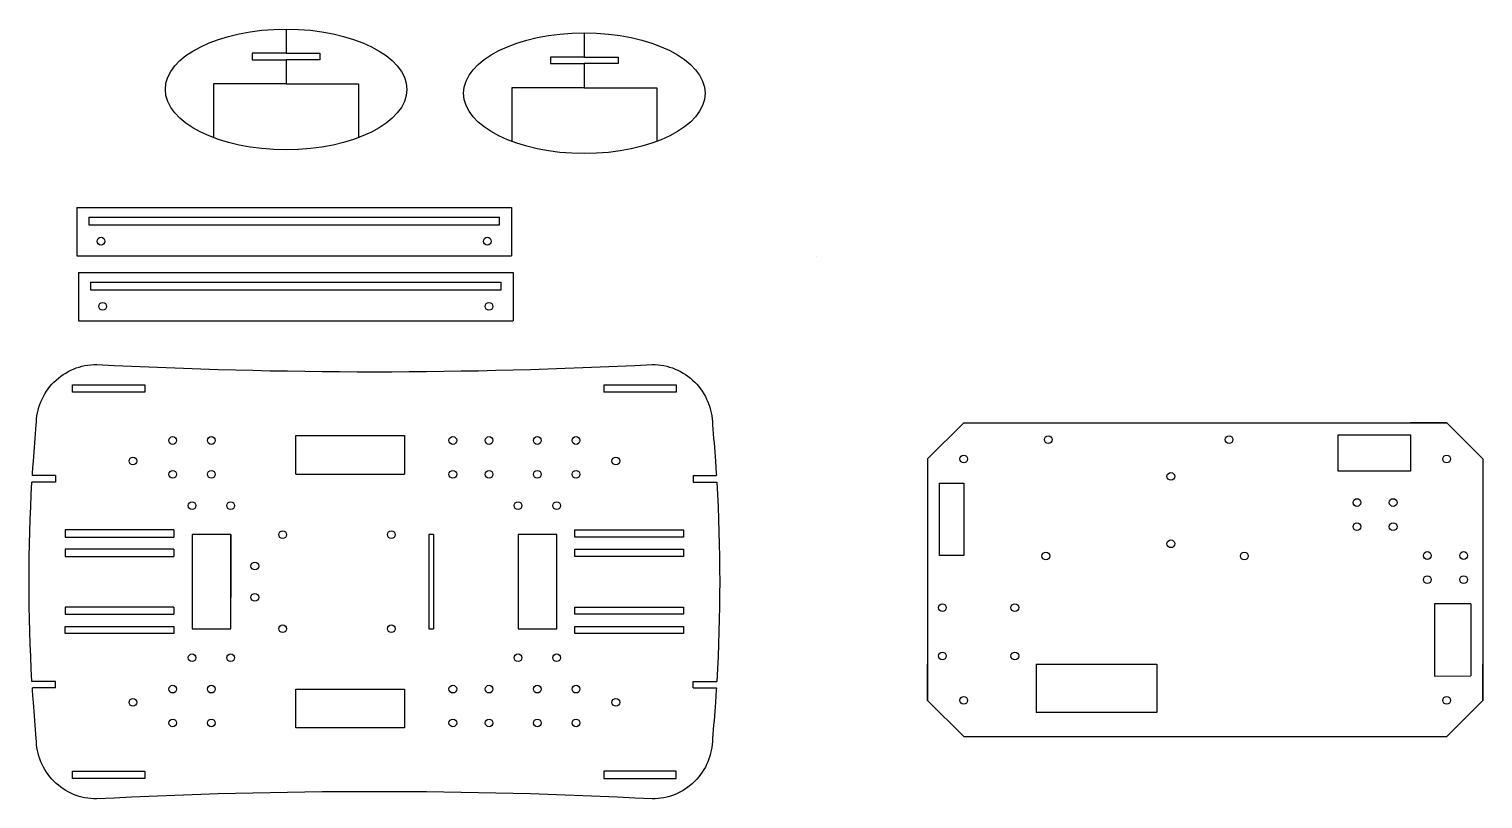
# Model space of a CAD drawing. Header units: centimetres. Extents: x 3.5 to 63.7, y 4.4 to 36.3.
import ezdxf

# ---------------------------------------------------------------- set-up
doc = ezdxf.new("R2010")
doc.units = ezdxf.units.CM
doc.header["$MEASUREMENT"] = 0

msp = doc.modelspace()

# ---------------------------------------------------------------- linework, layer by layer
for p, q in [((14.111, 36.255), (14.111, 35.255)), ((26.462, 36.096), (26.462, 35.096)), ((14.111, 35.255), (12.711, 35.255)), ((12.711, 35.255), (12.711, 34.985)), ((12.711, 34.985), (14.111, 34.985)), ((14.111, 35.255), (15.511, 35.255)), ((14.111, 34.985), (14.111, 33.985)), ((15.511, 34.985), (14.111, 34.985)), ((15.511, 35.255), (15.511, 34.985)), ((26.462, 35.096), (25.062, 35.096)), ((25.062, 35.096), (25.062, 34.826)), ((26.462, 35.096), (27.862, 35.096)), ((27.862, 35.096), (27.862, 34.826)), ((25.062, 34.826), (26.462, 34.826)), ((26.462, 34.826), (26.462, 33.826)), ((27.862, 34.826), (26.462, 34.826)), ((14.111, 33.985), (11.111, 33.985)), ((11.111, 33.985), (11.111, 31.755)), ((14.111, 33.985), (17.111, 33.985)), ((17.111, 33.985), (17.111, 31.755)), ((26.462, 33.826), (23.462, 33.826)), ((23.462, 33.826), (23.462, 31.596)), ((26.462, 33.826), (29.462, 33.826)), ((29.462, 33.826), (29.462, 31.596)), ((5.447, 28.867), (23.447, 28.867)), ((5.447, 28.867), (5.447, 26.867)), ((5.947, 28.467), (22.947, 28.467)), ((5.947, 28.467), (5.947, 28.147)), ((22.947, 28.147), (22.947, 28.467)), ((23.447, 28.867), (23.447, 26.867)), ((5.947, 28.147), (22.947, 28.147)), ((5.447, 26.867), (23.447, 26.867)), ((36.096, 26.826), (36.096, 26.826)), ((5.513, 26.167), (23.513, 26.167)), ((5.513, 26.167), (5.513, 24.167)), ((23.513, 26.167), (23.513, 24.167)), ((6.013, 25.767), (23.013, 25.767)), ((6.013, 25.767), (6.013, 25.447)), ((6.013, 25.447), (23.013, 25.447)), ((23.013, 25.447), (23.013, 25.767)), ((5.513, 24.167), (23.513, 24.167)), ((5.268, 21.21), (5.268, 21.51)), ((5.268, 21.51), (8.268, 21.51)), ((8.268, 21.21), (5.268, 21.21)), ((8.268, 21.51), (8.268, 21.21)), ((27.268, 21.51), (30.268, 21.51)), ((27.268, 21.51), (27.268, 21.21)), ((30.268, 21.21), (27.268, 21.21)), ((30.268, 21.51), (30.268, 21.21)), ((42.175, 19.945), (40.675, 18.445)), ((42.175, 19.945), (62.175, 19.945)), ((42.175, 19.945), (44.175, 19.945)), ((44.175, 19.945), (45.675, 19.945)), ((62.175, 19.945), (60.675, 19.945)), ((62.175, 19.945), (63.675, 18.445)), ((3.768, 19.86), (3.768, 19.86)), ((3.768, 19.86), (3.768, 19.86)), ((14.518, 17.81), (14.518, 19.41)), ((14.518, 19.41), (19.018, 19.41)), ((19.018, 19.41), (19.018, 17.81)), ((57.675, 17.945), (57.675, 19.445)), ((57.675, 19.445), (60.675, 19.445)), ((60.675, 19.445), (60.675, 17.945)), ((40.675, 18.445), (40.675, 8.445)), ((40.675, 18.445), (40.675, 17.445)), ((63.675, 18.445), (63.675, 8.445)), ((4.568, 17.49), (3.589, 17.49)), ((4.568, 17.76), (3.605, 17.76)), ((4.568, 17.76), (4.568, 17.49)), ((14.518, 17.81), (19.018, 17.81)), ((30.968, 17.76), (30.968, 17.49)), ((30.968, 17.76), (31.931, 17.76)), ((30.968, 17.49), (31.947, 17.49)), ((60.675, 17.945), (57.675, 17.945)), ((41.175, 14.445), (41.175, 17.445)), ((41.175, 17.445), (42.175, 17.445)), ((42.175, 17.445), (42.175, 14.445)), ((9.468, 15.51), (4.968, 15.51)), ((4.968, 15.51), (4.968, 15.21)), ((4.968, 15.21), (9.468, 15.21)), ((9.468, 15.51), (9.468, 15.21)), ((11.818, 15.31), (10.218, 15.31)), ((10.218, 15.31), (10.218, 11.41)), ((11.818, 11.41), (11.818, 15.31)), ((11.818, 15.31), (11.818, 14.01)), ((20.218, 15.31), (20.018, 15.31)), ((20.018, 15.31), (20.018, 11.41)), ((20.218, 15.31), (20.218, 11.41)), ((23.718, 15.31), (23.718, 11.41)), ((25.318, 15.31), (23.718, 15.31)), ((25.318, 11.41), (25.318, 15.31)), ((26.068, 15.51), (30.568, 15.51)), ((26.068, 15.21), (26.068, 15.51)), ((30.568, 15.21), (26.068, 15.21)), ((30.568, 15.51), (30.568, 15.21)), ((9.468, 14.71), (4.968, 14.71)), ((4.968, 14.71), (4.968, 14.41)), ((9.468, 14.71), (9.468, 14.41)), ((26.068, 14.71), (30.568, 14.71)), ((26.068, 14.41), (26.068, 14.71)), ((30.568, 14.71), (30.568, 14.41)), ((4.968, 14.41), (9.468, 14.41)), ((11.818, 14.01), (11.818, 12.71)), ((30.568, 14.41), (26.068, 14.41)), ((42.175, 14.445), (41.175, 14.445)), ((9.468, 12.31), (4.968, 12.31)), ((4.968, 12.31), (4.968, 12.01)), ((9.468, 12.31), (9.468, 12.01)), ((26.068, 12.31), (30.568, 12.31)), ((26.068, 12.01), (26.068, 12.31)), ((30.568, 12.31), (30.568, 12.01)), ((63.175, 12.445), (61.675, 12.445)), ((61.675, 12.445), (61.675, 9.445)), ((63.175, 12.445), (63.175, 9.455)), ((4.968, 12.01), (9.468, 12.01)), ((4.968, 11.21), (4.968, 11.51)), ((4.968, 11.51), (9.468, 11.51)), ((9.468, 11.51), (9.468, 11.21)), ((30.568, 12.01), (26.068, 12.01)), ((26.068, 11.51), (30.568, 11.51)), ((26.068, 11.21), (26.068, 11.51)), ((30.568, 11.51), (30.568, 11.21)), ((9.468, 11.21), (4.968, 11.21)), ((10.218, 11.41), (11.818, 11.41)), ((20.018, 11.41), (20.218, 11.41)), ((23.718, 11.41), (25.318, 11.41)), ((30.568, 11.21), (26.068, 11.21)), ((40.675, 8.445), (40.675, 9.945)), ((45.175, 9.945), (50.175, 9.945)), ((45.175, 9.945), (45.175, 7.945)), ((50.175, 9.945), (50.175, 7.945)), ((63.675, 8.445), (63.675, 9.945)), ((4.568, 9.23), (3.589, 9.23)), ((4.568, 8.96), (4.568, 9.23)), ((30.968, 8.96), (30.968, 9.23)), ((30.968, 9.23), (31.947, 9.23)), ((61.675, 9.445), (63.175, 9.455)), ((63.675, 8.445), (63.675, 9.445)), ((3.768, 8.96), (3.605, 8.96)), ((4.568, 8.96), (3.605, 8.96)), ((14.518, 8.91), (19.018, 8.91)), ((14.518, 7.31), (14.518, 8.91)), ((14.518, 8.91), (19.018, 8.91)), ((19.018, 8.91), (19.018, 7.31)), ((30.968, 8.96), (31.931, 8.96)), ((40.675, 8.445), (42.175, 6.945)), ((63.675, 8.445), (62.175, 6.945)), ((50.175, 7.945), (45.175, 7.945)), ((19.018, 7.31), (14.518, 7.31)), ((42.175, 6.945), (62.175, 6.945)), ((5.268, 5.21), (5.268, 5.51)), ((5.268, 5.51), (8.268, 5.51)), ((8.268, 5.51), (8.268, 5.21)), ((30.268, 5.51), (27.268, 5.51)), ((27.268, 5.51), (27.268, 5.21)), ((30.268, 5.21), (30.268, 5.51)), ((8.268, 5.21), (5.268, 5.21)), ((27.268, 5.21), (30.268, 5.21))]:
    msp.add_line(p, q)
for points in [[(3.605, 17.76, -0.001172), (3.627, 18.09), (3.646, 18.36, -0.005332), (3.768, 19.86, -0.414214), (6.268, 22.36)], [(6.268, 22.36, 0.026087), (29.268, 22.36)], [(29.268, 22.36, -0.414214), (31.768, 19.86, -0.005332), (31.891, 18.36), (31.909, 18.09, -0.001172), (31.931, 17.76)], [(3.589, 9.23, -0.029288), (3.589, 17.49)], [(31.947, 17.49, -0.029288), (31.947, 9.23, -0.029288)], [(6.268, 4.36, -0.414214), (3.768, 6.86, -0.005332), (3.646, 8.36), (3.627, 8.63, -0.001172), (3.605, 8.96)], [(31.931, 8.96, -0.001172), (31.909, 8.63), (31.891, 8.36, -0.005332), (31.768, 6.86, -0.414214), (29.268, 4.36)], [(29.268, 4.36, 0.026087), (6.268, 4.36)]]:
    msp.add_lwpolyline(points, format="xyb")
for centre in [(6.447, 27.467), (22.447, 27.467), (6.513, 24.767), (22.513, 24.767), (9.418, 19.21), (11.018, 19.21), (21.018, 19.21), (22.518, 19.21), (24.518, 19.21), (26.118, 19.21), (45.675, 19.245), (53.163, 19.245), (7.768, 18.36), (27.768, 18.36), (42.175, 18.445), (62.175, 18.445), (9.418, 17.81), (11.018, 17.81), (21.018, 17.81), (22.518, 17.81), (24.518, 17.81), (26.118, 17.81), (50.751, 17.722), (10.218, 16.51), (11.818, 16.51), (23.718, 16.51), (25.318, 16.51), (58.457, 16.639), (59.957, 16.639), (58.457, 15.639), (59.957, 15.639), (13.968, 15.31), (18.468, 15.31), (50.751, 14.931), (45.575, 14.423), (53.796, 14.423), (61.375, 14.445), (62.875, 14.445), (12.818, 14.01), (61.375, 13.445), (62.875, 13.445), (12.818, 12.71), (41.291, 12.283), (44.291, 12.283), (13.968, 11.41), (18.468, 11.41), (10.218, 10.21), (11.818, 10.21), (23.718, 10.21), (25.318, 10.21), (41.291, 10.283), (44.291, 10.283), (9.418, 8.91), (11.018, 8.91), (21.018, 8.91), (22.518, 8.91), (24.518, 8.91), (26.118, 8.91), (7.768, 8.36), (27.768, 8.36), (42.175, 8.445), (62.175, 8.445), (9.418, 7.51), (11.018, 7.51), (21.018, 7.51), (22.518, 7.51), (24.518, 7.51), (26.118, 7.51)]:
    msp.add_circle(centre, 0.16)
for centre in [(14.111, 33.755), (26.462, 33.596)]:
    msp.add_ellipse(centre, major_axis=(5, 0), ratio=0.5)

doc.saveas('drawing.dxf')
